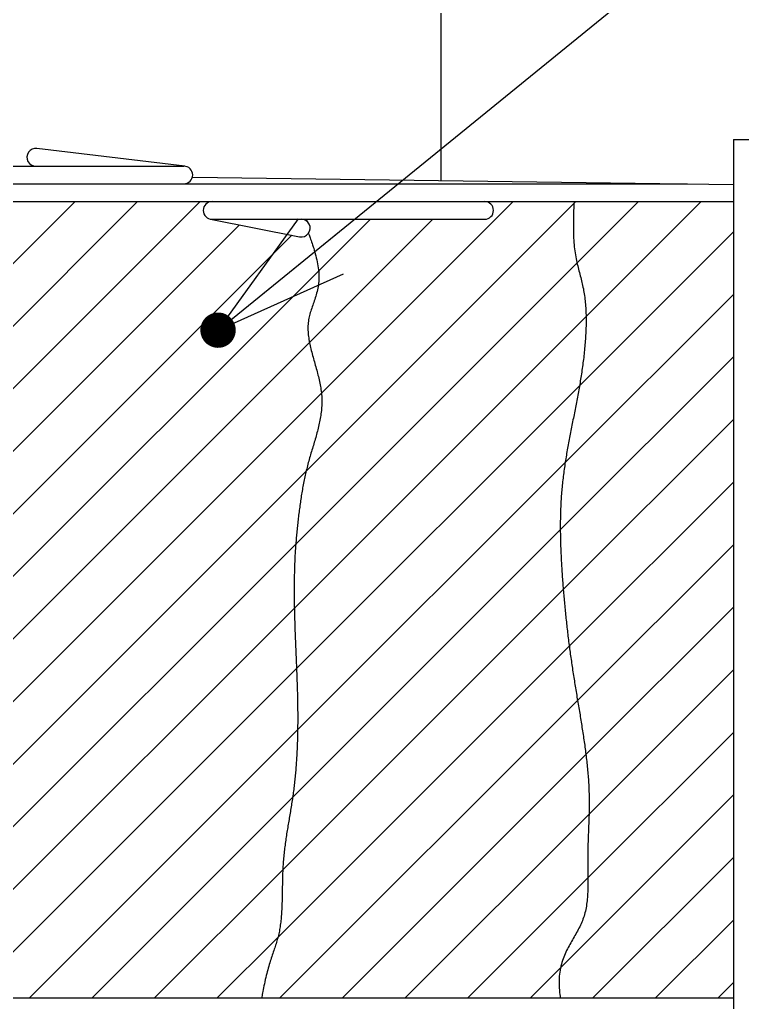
# Model space of a CAD drawing. Extents: x 443 to 1217, y -1921 to -677.
# Drawn here: x 713.66 to 724.53, y -1443.68 to -1428.88 of the extents above; entities that cross this region are included whole.
import ezdxf

# ---------------------------------------------------------------- set-up
doc = ezdxf.new("R2010")
doc.units = 0
doc.header["$MEASUREMENT"] = 0
doc.layers.get('0').update_dxf_attribs({"linetype": 'CONTINUOUS'})
for name, color, linetype in [('2', 2, 'CONTINUOUS'), ('3', 8, 'CONTINUOUS'), ('5', 7, 'CONTINUOUS')]:
    doc.layers.add(name, color=color, linetype=linetype)

msp = doc.modelspace()

# ---------------------------------------------------------------- linework, layer by layer
at = {"color": 7, "linetype": 'Continuous'}
msp.add_line((716.645, -1433.559), (738.946, -1415.392), dxfattribs=at)
at = {"color": 0}
for q in [(718.71, -1431.876), (717.856, -1431.882), (718.532, -1432.712)]:
    msp.add_line((716.645, -1433.559), q, dxfattribs=at)
at = {"color": 0, "const_width": 0.266}
msp.add_lwpolyline([(716.52, -1433.512, 1), (716.769, -1433.606, 1), (716.52, -1433.512)], format="xyb", dxfattribs=at)
at = {"layer": '2', "color": 8, "linetype": 'Continuous'}
for p, q in [((709.711, -1436.404), (714.493, -1431.623)), ((709.755, -1437.303), (715.434, -1431.623)), ((709.797, -1438.202), (716.376, -1431.623)), ((718.2, -1434.508), (721.086, -1431.623)), ((721.998, -1431.652), (722.028, -1431.623)), ((722.05, -1432.542), (722.969, -1431.623)), ((722.18, -1433.354), (723.911, -1431.623)), ((717.97, -1435.68), (721.998, -1431.652)), ((717.971, -1431.912), (717.994, -1431.889)), ((718.022, -1433.744), (719.877, -1431.889)), ((718.161, -1432.664), (718.936, -1431.889)), ((709.784, -1439.157), (716.967, -1431.974)), ((722.08, -1434.396), (724.397, -1432.078)), ((709.897, -1439.985), (717.753, -1432.13)), ((710.137, -1440.687), (718.161, -1432.664)), ((717.814, -1436.779), (722.05, -1432.542)), ((721.866, -1435.552), (724.397, -1433.02)), ((717.792, -1437.743), (722.18, -1433.354)), ((710.343, -1441.424), (718.022, -1433.744)), ((721.793, -1436.567), (724.397, -1433.962)), ((717.825, -1438.651), (722.08, -1434.396)), ((710.44, -1442.269), (718.2, -1434.508)), ((721.837, -1437.464), (724.397, -1434.904)), ((717.842, -1439.576), (721.866, -1435.552)), ((710.305, -1443.346), (717.97, -1435.68)), ((721.928, -1438.316), (724.397, -1435.846)), ((717.766, -1440.594), (721.793, -1436.567)), ((710.981, -1443.611), (717.814, -1436.779)), ((722.052, -1439.133), (724.397, -1436.788)), ((717.618, -1441.683), (721.837, -1437.464)), ((711.923, -1443.611), (717.792, -1437.743)), ((722.178, -1439.949), (724.397, -1437.73)), ((717.547, -1442.697), (721.928, -1438.316)), ((712.865, -1443.611), (717.825, -1438.651)), ((722.225, -1440.844), (724.397, -1438.672)), ((717.575, -1443.611), (722.052, -1439.133)), ((713.807, -1443.611), (717.842, -1439.576)), ((722.207, -1441.804), (724.397, -1439.613)), ((718.516, -1443.611), (722.178, -1439.949)), ((714.749, -1443.611), (717.766, -1440.594)), ((721.834, -1443.119), (724.397, -1440.555)), ((719.458, -1443.611), (722.225, -1440.844)), ((722.284, -1443.611), (724.397, -1441.497)), ((715.691, -1443.611), (717.618, -1441.683)), ((720.4, -1443.611), (722.207, -1441.804)), ((723.226, -1443.611), (724.397, -1442.439)), ((716.633, -1443.611), (717.547, -1442.697)), ((721.342, -1443.611), (721.834, -1443.119)), ((724.168, -1443.611), (724.397, -1443.381))]:
    msp.add_line(p, q, dxfattribs=at)
at = {"layer": '3', "color": 3, "linetype": 'Continuous'}
for p, q in [((724.397, -1430.69), (724.397, -1444.01)), ((724.397, -1430.69), (727.861, -1430.69)), ((716.146, -1431.091), (713.919, -1430.824)), ((704.142, -1431.09), (716.13, -1431.09)), ((716.263, -1431.255), (724.397, -1431.366)), ((703.618, -1431.356), (723.705, -1431.356)), ((703.618, -1431.623), (724.397, -1431.623)), ((716.529, -1431.887), (717.871, -1432.153)), ((716.555, -1431.889), (720.655, -1431.889)), ((703.618, -1443.611), (724.397, -1443.611))]:
    msp.add_line(p, q, dxfattribs=at)
at = {"layer": '3', "color": 3}
for p, q in [((721.999, -1431.64), (721.998, -1431.652)), ((722, -1431.622), (721.999, -1431.63)), ((721.999, -1431.63), (721.999, -1431.64)), ((721.992, -1431.778), (721.991, -1431.806)), ((721.993, -1431.752), (721.992, -1431.778)), ((721.994, -1431.728), (721.993, -1431.752)), ((721.995, -1431.706), (721.994, -1431.728)), ((721.996, -1431.686), (721.995, -1431.706)), ((721.997, -1431.668), (721.996, -1431.686)), ((721.998, -1431.652), (721.997, -1431.668)), ((721.99, -1431.866), (721.989, -1431.898)), ((721.989, -1431.898), (721.989, -1431.93)), ((721.989, -1431.93), (721.989, -1431.964)), ((721.991, -1431.836), (721.99, -1431.866)), ((721.991, -1431.806), (721.991, -1431.836)), ((721.989, -1431.964), (721.989, -1431.998)), ((721.989, -1431.998), (721.989, -1432.032)), ((721.989, -1432.032), (721.989, -1432.068)), ((721.989, -1432.068), (721.99, -1432.102)), ((718.004, -1432.102), (718.006, -1432.108)), ((718.006, -1432.108), (718.01, -1432.116)), ((718.01, -1432.116), (718.014, -1432.126)), ((718.014, -1432.126), (718.018, -1432.138)), ((718.018, -1432.138), (718.024, -1432.154)), ((718.024, -1432.154), (718.03, -1432.17)), ((718.03, -1432.17), (718.037, -1432.188)), ((718.037, -1432.188), (718.044, -1432.208)), ((718.044, -1432.208), (718.051, -1432.23)), ((718.051, -1432.23), (718.059, -1432.252)), ((721.99, -1432.102), (721.991, -1432.138)), ((721.991, -1432.138), (721.993, -1432.172)), ((721.993, -1432.172), (721.995, -1432.206)), ((721.995, -1432.206), (721.997, -1432.24)), ((718.059, -1432.252), (718.067, -1432.276)), ((718.067, -1432.276), (718.075, -1432.302)), ((718.075, -1432.302), (718.083, -1432.327)), ((718.083, -1432.327), (718.091, -1432.353)), ((718.091, -1432.353), (718.099, -1432.381)), ((718.099, -1432.381), (718.107, -1432.411)), ((721.997, -1432.24), (722, -1432.274)), ((722, -1432.274), (722.003, -1432.306)), ((722.003, -1432.306), (722.007, -1432.337)), ((722.007, -1432.337), (722.011, -1432.367)), ((722.011, -1432.367), (722.015, -1432.397)), ((718.107, -1432.411), (718.115, -1432.439)), ((718.115, -1432.439), (718.122, -1432.469)), ((718.122, -1432.469), (718.129, -1432.499)), ((718.129, -1432.499), (718.135, -1432.531)), ((722.015, -1432.397), (722.02, -1432.427)), ((722.02, -1432.427), (722.025, -1432.455)), ((722.025, -1432.455), (722.03, -1432.483)), ((722.03, -1432.483), (722.036, -1432.511)), ((722.036, -1432.511), (722.042, -1432.539)), ((718.135, -1432.531), (718.141, -1432.561)), ((718.141, -1432.561), (718.147, -1432.591)), ((718.147, -1432.591), (718.151, -1432.621)), ((718.151, -1432.621), (718.155, -1432.653)), ((718.155, -1432.653), (718.158, -1432.683)), ((722.042, -1432.539), (722.048, -1432.565)), ((722.048, -1432.565), (722.054, -1432.591)), ((722.054, -1432.591), (722.06, -1432.617)), ((722.06, -1432.617), (722.067, -1432.643)), ((722.067, -1432.643), (722.073, -1432.667)), ((722.073, -1432.667), (722.08, -1432.693)), ((718.159, -1432.825), (718.156, -1432.851)), ((718.158, -1432.683), (718.16, -1432.711)), ((718.161, -1432.797), (718.159, -1432.825)), ((718.16, -1432.711), (718.161, -1432.741)), ((718.161, -1432.741), (718.161, -1432.769)), ((718.161, -1432.769), (718.161, -1432.797)), ((722.08, -1432.693), (722.086, -1432.717)), ((722.086, -1432.717), (722.093, -1432.743)), ((722.093, -1432.743), (722.099, -1432.767)), ((722.099, -1432.767), (722.105, -1432.791)), ((722.105, -1432.791), (722.112, -1432.815)), ((722.112, -1432.815), (722.118, -1432.839)), ((718.139, -1432.953), (718.133, -1432.977)), ((718.144, -1432.929), (718.139, -1432.953)), ((718.149, -1432.903), (718.144, -1432.929)), ((718.153, -1432.877), (718.149, -1432.903)), ((718.156, -1432.851), (718.153, -1432.877)), ((722.118, -1432.839), (722.123, -1432.863)), ((722.123, -1432.863), (722.129, -1432.889)), ((722.129, -1432.889), (722.134, -1432.913)), ((722.134, -1432.913), (722.14, -1432.937)), ((722.14, -1432.937), (722.144, -1432.963)), ((722.144, -1432.963), (722.149, -1432.987)), ((718.091, -1433.119), (718.083, -1433.141)), ((718.099, -1433.095), (718.091, -1433.119)), ((718.106, -1433.073), (718.099, -1433.095)), ((718.113, -1433.049), (718.106, -1433.073)), ((718.12, -1433.025), (718.113, -1433.049)), ((718.127, -1433.003), (718.12, -1433.025)), ((718.133, -1432.977), (718.127, -1433.003)), ((722.149, -1432.987), (722.153, -1433.013)), ((722.153, -1433.013), (722.157, -1433.039)), ((722.157, -1433.039), (722.16, -1433.065)), ((722.16, -1433.065), (722.163, -1433.091)), ((722.163, -1433.091), (722.166, -1433.117)), ((722.166, -1433.117), (722.169, -1433.143)), ((718.046, -1433.251), (718.039, -1433.273)), ((718.053, -1433.229), (718.046, -1433.251)), ((718.06, -1433.207), (718.053, -1433.229)), ((718.068, -1433.185), (718.06, -1433.207)), ((718.075, -1433.163), (718.068, -1433.185)), ((718.083, -1433.141), (718.075, -1433.163)), ((722.169, -1433.143), (722.171, -1433.169)), ((722.171, -1433.169), (722.173, -1433.197)), ((722.173, -1433.197), (722.175, -1433.223)), ((722.175, -1433.223), (722.177, -1433.251)), ((722.177, -1433.251), (722.178, -1433.277)), ((718.006, -1433.402), (718.003, -1433.424)), ((718.01, -1433.38), (718.006, -1433.402)), ((718.015, -1433.358), (718.01, -1433.38)), ((718.02, -1433.338), (718.015, -1433.358)), ((718.026, -1433.317), (718.02, -1433.338)), ((718.032, -1433.295), (718.026, -1433.317)), ((718.039, -1433.273), (718.032, -1433.295)), ((722.178, -1433.277), (722.179, -1433.305)), ((722.179, -1433.305), (722.18, -1433.332)), ((722.18, -1433.332), (722.181, -1433.358)), ((722.181, -1433.358), (722.181, -1433.386)), ((722.181, -1433.386), (722.181, -1433.414)), ((722.181, -1433.414), (722.181, -1433.442)), ((717.997, -1433.492), (717.996, -1433.514)), ((717.996, -1433.514), (717.996, -1433.538)), ((717.996, -1433.538), (717.997, -1433.56)), ((717.998, -1433.47), (717.997, -1433.492)), ((717.997, -1433.56), (717.998, -1433.584)), ((718, -1433.448), (717.998, -1433.47)), ((718.003, -1433.424), (718, -1433.448)), ((722.178, -1433.554), (722.177, -1433.58)), ((722.179, -1433.526), (722.178, -1433.554)), ((722.18, -1433.498), (722.179, -1433.526)), ((722.181, -1433.47), (722.18, -1433.498)), ((722.181, -1433.442), (722.181, -1433.47)), ((717.998, -1433.584), (718, -1433.606)), ((718, -1433.606), (718.002, -1433.63)), ((718.002, -1433.63), (718.005, -1433.652)), ((718.005, -1433.652), (718.008, -1433.676)), ((718.008, -1433.676), (718.012, -1433.7)), ((718.012, -1433.7), (718.016, -1433.724)), ((722.171, -1433.692), (722.169, -1433.72)), ((722.173, -1433.664), (722.171, -1433.692)), ((722.174, -1433.636), (722.173, -1433.664)), ((722.176, -1433.608), (722.174, -1433.636)), ((722.177, -1433.58), (722.176, -1433.608)), ((718.016, -1433.724), (718.02, -1433.748)), ((718.02, -1433.748), (718.025, -1433.77)), ((718.025, -1433.77), (718.03, -1433.794)), ((718.03, -1433.794), (718.036, -1433.818)), ((718.036, -1433.818), (718.041, -1433.842)), ((718.041, -1433.842), (718.047, -1433.866)), ((722.157, -1433.86), (722.154, -1433.888)), ((722.159, -1433.832), (722.157, -1433.86)), ((722.162, -1433.804), (722.159, -1433.832)), ((722.164, -1433.776), (722.162, -1433.804)), ((722.167, -1433.748), (722.164, -1433.776)), ((722.169, -1433.72), (722.167, -1433.748)), ((718.047, -1433.866), (718.053, -1433.89)), ((718.053, -1433.89), (718.06, -1433.916)), ((718.06, -1433.916), (718.066, -1433.94)), ((718.066, -1433.94), (718.073, -1433.964)), ((718.073, -1433.964), (718.079, -1433.988)), ((718.079, -1433.988), (718.086, -1434.012)), ((722.141, -1433.998), (722.138, -1434.026)), ((722.145, -1433.97), (722.141, -1433.998)), ((722.148, -1433.944), (722.145, -1433.97)), ((722.151, -1433.916), (722.148, -1433.944)), ((722.154, -1433.888), (722.151, -1433.916)), ((718.086, -1434.012), (718.093, -1434.036)), ((718.093, -1434.036), (718.1, -1434.062)), ((718.1, -1434.062), (718.107, -1434.086)), ((718.107, -1434.086), (718.114, -1434.11)), ((718.114, -1434.11), (718.121, -1434.134)), ((718.121, -1434.134), (718.128, -1434.16)), ((722.123, -1434.134), (722.119, -1434.162)), ((722.127, -1434.108), (722.123, -1434.134)), ((722.131, -1434.08), (722.127, -1434.108)), ((722.134, -1434.052), (722.131, -1434.08)), ((722.138, -1434.026), (722.134, -1434.052)), ((718.128, -1434.16), (718.134, -1434.184)), ((718.134, -1434.184), (718.141, -1434.208)), ((718.141, -1434.208), (718.147, -1434.234)), ((718.147, -1434.234), (718.153, -1434.258)), ((718.153, -1434.258), (718.159, -1434.282)), ((718.159, -1434.282), (718.165, -1434.308)), ((722.098, -1434.298), (722.093, -1434.324)), ((722.102, -1434.27), (722.098, -1434.298)), ((722.107, -1434.244), (722.102, -1434.27)), ((722.111, -1434.216), (722.107, -1434.244)), ((722.115, -1434.19), (722.111, -1434.216)), ((722.119, -1434.162), (722.115, -1434.19)), ((718.165, -1434.308), (718.171, -1434.332)), ((718.171, -1434.332), (718.176, -1434.355)), ((718.176, -1434.355), (718.181, -1434.381)), ((718.181, -1434.381), (718.185, -1434.405)), ((718.185, -1434.405), (718.19, -1434.429)), ((718.19, -1434.429), (718.193, -1434.453)), ((718.193, -1434.453), (718.197, -1434.479)), ((722.075, -1434.431), (722.07, -1434.459)), ((722.08, -1434.405), (722.075, -1434.431)), ((722.084, -1434.377), (722.08, -1434.405)), ((722.089, -1434.351), (722.084, -1434.377)), ((722.093, -1434.324), (722.089, -1434.351)), ((718.197, -1434.479), (718.2, -1434.503)), ((718.2, -1434.503), (718.202, -1434.527)), ((718.202, -1434.527), (718.204, -1434.551)), ((718.204, -1434.551), (718.205, -1434.575)), ((718.205, -1434.575), (718.206, -1434.601)), ((718.206, -1434.601), (718.206, -1434.625)), ((722.046, -1434.593), (722.04, -1434.619)), ((722.051, -1434.565), (722.046, -1434.593)), ((722.056, -1434.539), (722.051, -1434.565)), ((722.06, -1434.513), (722.056, -1434.539)), ((722.065, -1434.485), (722.06, -1434.513)), ((722.07, -1434.459), (722.065, -1434.485)), ((718.201, -1434.745), (718.199, -1434.769)), ((718.203, -1434.721), (718.201, -1434.745)), ((718.205, -1434.697), (718.203, -1434.721)), ((718.206, -1434.673), (718.205, -1434.697)), ((718.206, -1434.625), (718.206, -1434.649)), ((718.206, -1434.649), (718.206, -1434.673)), ((722.02, -1434.725), (722.015, -1434.753)), ((722.025, -1434.699), (722.02, -1434.725)), ((722.03, -1434.673), (722.025, -1434.699)), ((722.035, -1434.647), (722.03, -1434.673)), ((722.04, -1434.619), (722.035, -1434.647)), ((718.181, -1434.889), (718.177, -1434.913)), ((718.186, -1434.865), (718.181, -1434.889)), ((718.189, -1434.841), (718.186, -1434.865)), ((718.193, -1434.817), (718.189, -1434.841)), ((718.196, -1434.793), (718.193, -1434.817)), ((718.199, -1434.769), (718.196, -1434.793)), ((721.989, -1434.885), (721.983, -1434.911)), ((721.994, -1434.859), (721.989, -1434.885)), ((721.999, -1434.833), (721.994, -1434.859)), ((722.004, -1434.805), (721.999, -1434.833)), ((722.009, -1434.779), (722.004, -1434.805)), ((722.015, -1434.753), (722.009, -1434.779)), ((718.151, -1435.033), (718.145, -1435.057)), ((718.156, -1435.009), (718.151, -1435.033)), ((718.162, -1434.985), (718.156, -1435.009)), ((718.167, -1434.961), (718.162, -1434.985)), ((718.172, -1434.937), (718.167, -1434.961)), ((718.177, -1434.913), (718.172, -1434.937)), ((721.957, -1435.045), (721.952, -1435.071)), ((721.962, -1435.017), (721.957, -1435.045)), ((721.968, -1434.991), (721.962, -1435.017)), ((721.973, -1434.965), (721.968, -1434.991)), ((721.978, -1434.939), (721.973, -1434.965)), ((721.983, -1434.911), (721.978, -1434.939)), ((718.113, -1435.175), (718.106, -1435.199)), ((718.119, -1435.151), (718.113, -1435.175)), ((718.126, -1435.127), (718.119, -1435.151)), ((718.132, -1435.103), (718.126, -1435.127)), ((718.139, -1435.079), (718.132, -1435.103)), ((718.145, -1435.057), (718.139, -1435.079)), ((721.932, -1435.177), (721.927, -1435.203)), ((721.937, -1435.151), (721.932, -1435.177)), ((721.942, -1435.123), (721.937, -1435.151)), ((721.947, -1435.097), (721.942, -1435.123)), ((721.952, -1435.071), (721.947, -1435.097)), ((718.064, -1435.34), (718.056, -1435.364)), ((718.071, -1435.317), (718.064, -1435.34)), ((718.078, -1435.293), (718.071, -1435.317)), ((718.085, -1435.269), (718.078, -1435.293)), ((718.092, -1435.245), (718.085, -1435.269)), ((718.099, -1435.223), (718.092, -1435.245)), ((718.106, -1435.199), (718.099, -1435.223)), ((721.902, -1435.335), (721.898, -1435.36)), ((721.907, -1435.309), (721.902, -1435.335)), ((721.912, -1435.283), (721.907, -1435.309)), ((721.917, -1435.257), (721.912, -1435.283)), ((721.922, -1435.229), (721.917, -1435.257)), ((721.927, -1435.203), (721.922, -1435.229)), ((718.022, -1435.482), (718.015, -1435.506)), ((718.028, -1435.458), (718.022, -1435.482)), ((718.035, -1435.434), (718.028, -1435.458)), ((718.042, -1435.41), (718.035, -1435.434)), ((718.049, -1435.386), (718.042, -1435.41)), ((718.056, -1435.364), (718.049, -1435.386)), ((721.88, -1435.466), (721.875, -1435.494)), ((721.884, -1435.44), (721.88, -1435.466)), ((721.888, -1435.414), (721.884, -1435.44)), ((721.893, -1435.388), (721.888, -1435.414)), ((721.898, -1435.36), (721.893, -1435.388)), ((717.983, -1435.624), (717.978, -1435.648)), ((717.989, -1435.6), (717.983, -1435.624)), ((717.996, -1435.576), (717.989, -1435.6)), ((718.002, -1435.552), (717.996, -1435.576)), ((718.008, -1435.53), (718.002, -1435.552)), ((718.015, -1435.506), (718.008, -1435.53)), ((721.855, -1435.626), (721.851, -1435.652)), ((721.859, -1435.6), (721.855, -1435.626)), ((721.863, -1435.574), (721.859, -1435.6)), ((721.867, -1435.546), (721.863, -1435.574)), ((721.871, -1435.52), (721.867, -1435.546)), ((721.875, -1435.494), (721.871, -1435.52)), ((717.95, -1435.766), (717.945, -1435.79)), ((717.956, -1435.744), (717.95, -1435.766)), ((717.961, -1435.72), (717.956, -1435.744)), ((717.966, -1435.696), (717.961, -1435.72)), ((717.972, -1435.672), (717.966, -1435.696)), ((717.978, -1435.648), (717.972, -1435.672)), ((721.837, -1435.76), (721.834, -1435.786)), ((721.84, -1435.732), (721.837, -1435.76)), ((721.844, -1435.706), (721.84, -1435.732)), ((721.847, -1435.68), (721.844, -1435.706)), ((721.851, -1435.652), (721.847, -1435.68)), ((717.922, -1435.91), (717.917, -1435.934)), ((717.926, -1435.886), (717.922, -1435.91)), ((717.931, -1435.862), (717.926, -1435.886)), ((717.936, -1435.838), (717.931, -1435.862)), ((717.94, -1435.814), (717.936, -1435.838)), ((717.945, -1435.79), (717.94, -1435.814)), ((721.819, -1435.92), (721.817, -1435.946)), ((721.822, -1435.892), (721.819, -1435.92)), ((721.825, -1435.866), (721.822, -1435.892)), ((721.828, -1435.84), (721.825, -1435.866)), ((721.831, -1435.812), (721.828, -1435.84)), ((721.834, -1435.786), (721.831, -1435.812)), ((717.893, -1436.078), (717.89, -1436.102)), ((717.897, -1436.054), (717.893, -1436.078)), ((717.901, -1436.03), (717.897, -1436.054)), ((717.905, -1436.006), (717.901, -1436.03)), ((717.909, -1435.982), (717.905, -1436.006)), ((717.913, -1435.958), (717.909, -1435.982)), ((717.917, -1435.934), (717.913, -1435.958)), ((721.806, -1436.08), (721.805, -1436.108)), ((721.808, -1436.054), (721.806, -1436.08)), ((721.81, -1436.028), (721.808, -1436.054)), ((721.812, -1436), (721.81, -1436.028)), ((721.814, -1435.974), (721.812, -1436)), ((721.817, -1435.946), (721.814, -1435.974)), ((717.873, -1436.222), (717.869, -1436.246)), ((717.876, -1436.198), (717.873, -1436.222)), ((717.879, -1436.174), (717.876, -1436.198)), ((717.883, -1436.15), (717.879, -1436.174)), ((717.886, -1436.126), (717.883, -1436.15)), ((717.89, -1436.102), (717.886, -1436.126)), ((721.799, -1436.216), (721.798, -1436.244)), ((721.8, -1436.188), (721.799, -1436.216)), ((721.802, -1436.162), (721.8, -1436.188)), ((721.803, -1436.134), (721.802, -1436.162)), ((721.805, -1436.108), (721.803, -1436.134)), ((717.854, -1436.367), (717.851, -1436.391)), ((717.857, -1436.342), (717.854, -1436.367)), ((717.86, -1436.318), (717.857, -1436.342)), ((717.863, -1436.294), (717.86, -1436.318)), ((717.866, -1436.27), (717.863, -1436.294)), ((717.869, -1436.246), (717.866, -1436.27)), ((721.795, -1436.351), (721.794, -1436.377)), ((721.796, -1436.298), (721.795, -1436.324)), ((721.795, -1436.324), (721.795, -1436.351)), ((721.797, -1436.27), (721.796, -1436.298)), ((721.798, -1436.244), (721.797, -1436.27)), ((717.838, -1436.511), (717.835, -1436.535)), ((717.841, -1436.487), (717.838, -1436.511)), ((717.843, -1436.463), (717.841, -1436.487)), ((717.846, -1436.439), (717.843, -1436.463)), ((717.849, -1436.415), (717.846, -1436.439)), ((717.851, -1436.391), (717.849, -1436.415)), ((721.794, -1436.405), (721.793, -1436.431)), ((721.793, -1436.431), (721.793, -1436.459)), ((721.793, -1436.459), (721.793, -1436.487)), ((721.793, -1436.487), (721.793, -1436.513)), ((721.793, -1436.513), (721.793, -1436.541)), ((721.794, -1436.377), (721.794, -1436.405)), ((717.824, -1436.657), (717.822, -1436.681)), ((717.826, -1436.633), (717.824, -1436.657)), ((717.828, -1436.609), (717.826, -1436.633)), ((717.831, -1436.583), (717.828, -1436.609)), ((717.833, -1436.559), (717.831, -1436.583)), ((717.835, -1436.535), (717.833, -1436.559)), ((721.793, -1436.541), (721.793, -1436.567)), ((721.793, -1436.567), (721.793, -1436.595)), ((721.793, -1436.595), (721.794, -1436.623)), ((721.794, -1436.623), (721.794, -1436.649)), ((721.794, -1436.649), (721.795, -1436.677)), ((717.812, -1436.803), (717.81, -1436.827)), ((717.814, -1436.779), (717.812, -1436.803)), ((717.816, -1436.753), (717.814, -1436.779)), ((717.818, -1436.729), (717.816, -1436.753)), ((717.82, -1436.705), (717.818, -1436.729)), ((717.822, -1436.681), (717.82, -1436.705)), ((721.795, -1436.677), (721.795, -1436.705)), ((721.795, -1436.705), (721.796, -1436.731)), ((721.796, -1436.731), (721.797, -1436.759)), ((721.797, -1436.759), (721.797, -1436.785)), ((721.797, -1436.785), (721.798, -1436.813)), ((721.798, -1436.813), (721.799, -1436.841)), ((717.802, -1436.949), (717.801, -1436.973)), ((717.804, -1436.923), (717.802, -1436.949)), ((717.805, -1436.899), (717.804, -1436.923)), ((717.807, -1436.875), (717.805, -1436.899)), ((717.808, -1436.851), (717.807, -1436.875)), ((717.81, -1436.827), (717.808, -1436.851)), ((721.799, -1436.841), (721.8, -1436.867)), ((721.8, -1436.867), (721.801, -1436.895)), ((721.801, -1436.895), (721.803, -1436.923)), ((721.803, -1436.923), (721.804, -1436.949)), ((721.804, -1436.949), (721.805, -1436.977)), ((717.795, -1437.095), (717.794, -1437.119)), ((717.796, -1437.069), (717.795, -1437.095)), ((717.797, -1437.045), (717.796, -1437.069)), ((717.799, -1437.021), (717.797, -1437.045)), ((717.8, -1436.997), (717.799, -1437.021)), ((717.801, -1436.973), (717.8, -1436.997)), ((721.805, -1436.977), (721.806, -1437.003)), ((721.806, -1437.003), (721.808, -1437.031)), ((721.808, -1437.031), (721.809, -1437.059)), ((721.809, -1437.059), (721.811, -1437.085)), ((721.811, -1437.085), (721.812, -1437.113)), ((721.812, -1437.113), (721.814, -1437.141)), ((717.791, -1437.239), (717.79, -1437.265)), ((717.79, -1437.265), (717.79, -1437.289)), ((717.792, -1437.215), (717.791, -1437.239)), ((717.793, -1437.167), (717.792, -1437.191)), ((717.792, -1437.191), (717.792, -1437.215)), ((717.794, -1437.143), (717.793, -1437.167)), ((717.794, -1437.119), (717.794, -1437.143)), ((721.814, -1437.141), (721.816, -1437.167)), ((721.816, -1437.167), (721.817, -1437.195)), ((721.817, -1437.195), (721.819, -1437.221)), ((721.819, -1437.221), (721.821, -1437.249)), ((721.821, -1437.249), (721.823, -1437.275)), ((717.79, -1437.313), (717.789, -1437.337)), ((717.789, -1437.337), (717.789, -1437.36)), ((717.789, -1437.36), (717.789, -1437.384)), ((717.789, -1437.384), (717.789, -1437.41)), ((717.789, -1437.41), (717.789, -1437.434)), ((717.79, -1437.289), (717.79, -1437.313)), ((721.823, -1437.275), (721.825, -1437.303)), ((721.825, -1437.303), (721.827, -1437.331)), ((721.827, -1437.331), (721.829, -1437.356)), ((721.829, -1437.356), (721.831, -1437.384)), ((721.831, -1437.384), (721.833, -1437.41)), ((721.833, -1437.41), (721.835, -1437.438)), ((717.789, -1437.434), (717.789, -1437.458)), ((717.789, -1437.458), (717.789, -1437.482)), ((717.789, -1437.482), (717.789, -1437.506)), ((717.789, -1437.506), (717.789, -1437.53)), ((717.789, -1437.53), (717.789, -1437.554)), ((717.789, -1437.554), (717.789, -1437.58)), ((721.835, -1437.438), (721.837, -1437.464)), ((721.837, -1437.464), (721.839, -1437.492)), ((721.839, -1437.492), (721.842, -1437.518)), ((721.842, -1437.518), (721.844, -1437.546)), ((721.844, -1437.546), (721.846, -1437.572)), ((717.789, -1437.58), (717.789, -1437.604)), ((717.789, -1437.604), (717.79, -1437.628)), ((717.79, -1437.628), (717.79, -1437.652)), ((717.79, -1437.652), (717.79, -1437.676)), ((717.79, -1437.676), (717.791, -1437.7)), ((717.791, -1437.7), (717.791, -1437.724)), ((721.846, -1437.572), (721.849, -1437.6)), ((721.849, -1437.6), (721.851, -1437.626)), ((721.851, -1437.626), (721.854, -1437.654)), ((721.854, -1437.654), (721.856, -1437.68)), ((721.856, -1437.68), (721.859, -1437.708)), ((721.859, -1437.708), (721.861, -1437.734)), ((717.791, -1437.724), (717.792, -1437.75)), ((717.792, -1437.75), (717.792, -1437.774)), ((717.792, -1437.774), (717.793, -1437.798)), ((717.793, -1437.798), (717.794, -1437.822)), ((717.794, -1437.822), (717.794, -1437.846)), ((717.794, -1437.846), (717.795, -1437.87)), ((721.861, -1437.734), (721.864, -1437.762)), ((721.864, -1437.762), (721.867, -1437.788)), ((721.867, -1437.788), (721.869, -1437.816)), ((721.869, -1437.816), (721.872, -1437.842)), ((721.872, -1437.842), (721.875, -1437.87)), ((717.795, -1437.87), (717.796, -1437.896)), ((717.796, -1437.896), (717.796, -1437.92)), ((717.796, -1437.92), (717.797, -1437.944)), ((717.797, -1437.944), (717.798, -1437.968)), ((717.798, -1437.968), (717.799, -1437.992)), ((717.799, -1437.992), (717.799, -1438.016)), ((721.875, -1437.87), (721.878, -1437.896)), ((721.878, -1437.896), (721.881, -1437.924)), ((721.881, -1437.924), (721.884, -1437.95)), ((721.884, -1437.95), (721.887, -1437.978)), ((721.887, -1437.978), (721.889, -1438.004)), ((721.889, -1438.004), (721.892, -1438.032)), ((717.799, -1438.016), (717.8, -1438.04)), ((717.8, -1438.04), (717.801, -1438.066)), ((717.801, -1438.066), (717.802, -1438.09)), ((717.802, -1438.09), (717.803, -1438.114)), ((717.803, -1438.114), (717.804, -1438.138)), ((717.804, -1438.138), (717.805, -1438.162)), ((721.892, -1438.032), (721.896, -1438.058)), ((721.896, -1438.058), (721.899, -1438.086)), ((721.899, -1438.086), (721.902, -1438.112)), ((721.902, -1438.112), (721.905, -1438.14)), ((721.905, -1438.14), (721.908, -1438.166)), ((717.805, -1438.162), (717.806, -1438.186)), ((717.806, -1438.186), (717.807, -1438.212)), ((717.807, -1438.212), (717.808, -1438.236)), ((717.808, -1438.236), (717.809, -1438.26)), ((717.809, -1438.26), (717.81, -1438.284)), ((717.81, -1438.284), (717.811, -1438.308)), ((721.908, -1438.166), (721.912, -1438.192)), ((721.912, -1438.192), (721.915, -1438.22)), ((721.915, -1438.22), (721.918, -1438.246)), ((721.918, -1438.246), (721.922, -1438.274)), ((721.922, -1438.274), (721.925, -1438.3)), ((721.925, -1438.3), (721.929, -1438.328)), ((717.811, -1438.308), (717.812, -1438.332)), ((717.812, -1438.332), (717.813, -1438.357)), ((717.813, -1438.357), (717.814, -1438.381)), ((717.814, -1438.381), (717.815, -1438.405)), ((717.815, -1438.405), (717.816, -1438.429)), ((717.816, -1438.429), (717.817, -1438.453)), ((721.929, -1438.328), (721.932, -1438.354)), ((721.932, -1438.354), (721.936, -1438.381)), ((721.936, -1438.381), (721.94, -1438.407)), ((721.94, -1438.407), (721.943, -1438.435)), ((721.943, -1438.435), (721.947, -1438.461)), ((717.817, -1438.453), (717.818, -1438.477)), ((717.818, -1438.477), (717.819, -1438.503)), ((717.819, -1438.503), (717.82, -1438.527)), ((717.82, -1438.527), (717.821, -1438.551)), ((717.821, -1438.551), (717.822, -1438.575)), ((717.822, -1438.575), (717.823, -1438.599)), ((721.947, -1438.461), (721.951, -1438.487)), ((721.951, -1438.487), (721.955, -1438.515)), ((721.955, -1438.515), (721.959, -1438.541)), ((721.959, -1438.541), (721.962, -1438.569)), ((721.962, -1438.569), (721.966, -1438.595)), ((721.966, -1438.595), (721.97, -1438.623)), ((717.823, -1438.599), (717.824, -1438.625)), ((717.824, -1438.625), (717.825, -1438.649)), ((717.825, -1438.649), (717.826, -1438.673)), ((717.826, -1438.673), (717.827, -1438.697)), ((717.827, -1438.697), (717.828, -1438.721)), ((717.828, -1438.721), (717.829, -1438.747)), ((721.97, -1438.623), (721.974, -1438.649)), ((721.974, -1438.649), (721.978, -1438.677)), ((721.978, -1438.677), (721.982, -1438.703)), ((721.982, -1438.703), (721.987, -1438.731)), ((721.987, -1438.731), (721.991, -1438.757)), ((717.829, -1438.747), (717.83, -1438.771)), ((717.83, -1438.771), (717.831, -1438.795)), ((717.831, -1438.795), (717.831, -1438.819)), ((717.831, -1438.819), (717.832, -1438.843)), ((717.832, -1438.843), (717.833, -1438.869)), ((717.833, -1438.869), (717.834, -1438.893)), ((721.991, -1438.757), (721.995, -1438.785)), ((721.995, -1438.785), (721.999, -1438.811)), ((721.999, -1438.811), (722.004, -1438.837)), ((722.004, -1438.837), (722.008, -1438.865)), ((722.008, -1438.865), (722.012, -1438.891)), ((722.012, -1438.891), (722.017, -1438.919)), ((717.834, -1438.893), (717.835, -1438.917)), ((717.835, -1438.917), (717.835, -1438.941)), ((717.835, -1438.941), (717.836, -1438.965)), ((717.836, -1438.965), (717.837, -1438.991)), ((717.837, -1438.991), (717.838, -1439.015)), ((717.838, -1439.015), (717.838, -1439.039)), ((717.838, -1439.039), (717.839, -1439.063)), ((722.017, -1438.919), (722.021, -1438.945)), ((722.021, -1438.945), (722.025, -1438.973)), ((722.025, -1438.973), (722.03, -1438.999)), ((722.03, -1438.999), (722.034, -1439.027)), ((722.034, -1439.027), (722.039, -1439.053)), ((717.839, -1439.063), (717.839, -1439.089)), ((717.839, -1439.089), (717.84, -1439.113)), ((717.84, -1439.113), (717.84, -1439.137)), ((717.84, -1439.137), (717.841, -1439.161)), ((717.841, -1439.161), (717.841, -1439.185)), ((717.841, -1439.185), (717.841, -1439.211)), ((722.039, -1439.053), (722.043, -1439.081)), ((722.043, -1439.081), (722.048, -1439.107)), ((722.048, -1439.107), (722.053, -1439.135)), ((722.053, -1439.135), (722.057, -1439.161)), ((722.057, -1439.161), (722.062, -1439.189)), ((717.841, -1439.211), (717.842, -1439.235)), ((717.842, -1439.235), (717.842, -1439.259)), ((717.842, -1439.259), (717.842, -1439.283)), ((717.842, -1439.283), (717.843, -1439.309)), ((717.843, -1439.309), (717.843, -1439.333)), ((717.843, -1439.333), (717.843, -1439.357)), ((722.062, -1439.189), (722.066, -1439.215)), ((722.066, -1439.215), (722.071, -1439.243)), ((722.071, -1439.243), (722.075, -1439.269)), ((722.075, -1439.269), (722.08, -1439.297)), ((722.08, -1439.297), (722.084, -1439.323)), ((722.084, -1439.323), (722.089, -1439.351)), ((717.843, -1439.478), (717.842, -1439.504)), ((717.843, -1439.357), (717.843, -1439.38)), ((717.843, -1439.38), (717.843, -1439.406)), ((717.843, -1439.406), (717.843, -1439.43)), ((717.843, -1439.43), (717.843, -1439.454)), ((717.843, -1439.454), (717.843, -1439.478)), ((722.089, -1439.351), (722.093, -1439.376)), ((722.093, -1439.376), (722.097, -1439.404)), ((722.097, -1439.404), (722.102, -1439.43)), ((722.102, -1439.43), (722.106, -1439.458)), ((722.106, -1439.458), (722.111, -1439.484)), ((717.841, -1439.626), (717.84, -1439.65)), ((717.842, -1439.576), (717.841, -1439.6)), ((717.841, -1439.6), (717.841, -1439.626)), ((717.842, -1439.504), (717.842, -1439.528)), ((717.842, -1439.528), (717.842, -1439.552)), ((717.842, -1439.552), (717.842, -1439.576)), ((722.111, -1439.484), (722.115, -1439.512)), ((722.115, -1439.512), (722.119, -1439.538)), ((722.119, -1439.538), (722.124, -1439.566)), ((722.124, -1439.566), (722.128, -1439.592)), ((722.128, -1439.592), (722.132, -1439.62)), ((722.132, -1439.62), (722.136, -1439.646)), ((717.837, -1439.772), (717.836, -1439.796)), ((717.838, -1439.748), (717.837, -1439.772)), ((717.839, -1439.698), (717.838, -1439.724)), ((717.838, -1439.724), (717.838, -1439.748)), ((717.84, -1439.674), (717.839, -1439.698)), ((717.84, -1439.65), (717.84, -1439.674)), ((722.136, -1439.646), (722.14, -1439.674)), ((722.14, -1439.674), (722.144, -1439.7)), ((722.144, -1439.7), (722.148, -1439.728)), ((722.148, -1439.728), (722.152, -1439.754)), ((722.152, -1439.754), (722.156, -1439.782)), ((717.831, -1439.918), (717.829, -1439.942)), ((717.832, -1439.894), (717.831, -1439.918)), ((717.833, -1439.87), (717.832, -1439.894)), ((717.834, -1439.846), (717.833, -1439.87)), ((717.835, -1439.82), (717.834, -1439.846)), ((717.836, -1439.796), (717.835, -1439.82)), ((722.156, -1439.782), (722.16, -1439.808)), ((722.16, -1439.808), (722.163, -1439.836)), ((722.163, -1439.836), (722.167, -1439.862)), ((722.167, -1439.862), (722.17, -1439.888)), ((722.17, -1439.888), (722.174, -1439.916)), ((722.174, -1439.916), (722.177, -1439.942)), ((717.822, -1440.064), (717.82, -1440.088)), ((717.824, -1440.04), (717.822, -1440.064)), ((717.825, -1440.016), (717.824, -1440.04)), ((717.827, -1439.992), (717.825, -1440.016)), ((717.828, -1439.966), (717.827, -1439.992)), ((717.829, -1439.942), (717.828, -1439.966)), ((722.177, -1439.942), (722.181, -1439.97)), ((722.181, -1439.97), (722.184, -1439.996)), ((722.184, -1439.996), (722.187, -1440.024)), ((722.187, -1440.024), (722.19, -1440.05)), ((722.19, -1440.05), (722.193, -1440.078)), ((717.811, -1440.21), (717.808, -1440.234)), ((717.813, -1440.186), (717.811, -1440.21)), ((717.815, -1440.16), (717.813, -1440.186)), ((717.817, -1440.136), (717.815, -1440.16)), ((717.818, -1440.112), (717.817, -1440.136)), ((717.82, -1440.088), (717.818, -1440.112)), ((722.193, -1440.078), (722.196, -1440.104)), ((722.196, -1440.104), (722.198, -1440.132)), ((722.198, -1440.132), (722.201, -1440.158)), ((722.201, -1440.158), (722.204, -1440.186)), ((722.204, -1440.186), (722.206, -1440.212)), ((722.206, -1440.212), (722.208, -1440.238)), ((717.796, -1440.354), (717.794, -1440.377)), ((717.799, -1440.33), (717.796, -1440.354)), ((717.801, -1440.306), (717.799, -1440.33)), ((717.804, -1440.282), (717.801, -1440.306)), ((717.806, -1440.258), (717.804, -1440.282)), ((717.808, -1440.234), (717.806, -1440.258)), ((722.208, -1440.238), (722.211, -1440.266)), ((722.211, -1440.266), (722.213, -1440.292)), ((722.213, -1440.292), (722.215, -1440.32)), ((722.215, -1440.32), (722.216, -1440.346)), ((722.216, -1440.346), (722.218, -1440.373)), ((717.779, -1440.497), (717.776, -1440.521)), ((717.782, -1440.473), (717.779, -1440.497)), ((717.785, -1440.449), (717.782, -1440.473)), ((717.788, -1440.425), (717.785, -1440.449)), ((717.791, -1440.401), (717.788, -1440.425)), ((717.794, -1440.377), (717.791, -1440.401)), ((722.218, -1440.373), (722.22, -1440.399)), ((722.22, -1440.399), (722.221, -1440.425)), ((722.221, -1440.425), (722.222, -1440.453)), ((722.222, -1440.453), (722.223, -1440.479)), ((722.223, -1440.479), (722.224, -1440.507)), ((722.224, -1440.507), (722.225, -1440.533)), ((717.755, -1440.665), (717.751, -1440.689)), ((717.759, -1440.641), (717.755, -1440.665)), ((717.762, -1440.617), (717.759, -1440.641)), ((717.766, -1440.593), (717.762, -1440.617)), ((717.769, -1440.569), (717.766, -1440.593)), ((717.773, -1440.545), (717.769, -1440.569)), ((717.776, -1440.521), (717.773, -1440.545)), ((722.225, -1440.533), (722.226, -1440.559)), ((722.226, -1440.559), (722.227, -1440.587)), ((722.227, -1440.587), (722.227, -1440.613)), ((722.227, -1440.613), (722.227, -1440.641)), ((722.227, -1440.641), (722.227, -1440.667)), ((717.732, -1440.807), (717.728, -1440.831)), ((717.736, -1440.783), (717.732, -1440.807)), ((717.74, -1440.759), (717.736, -1440.783)), ((717.743, -1440.735), (717.74, -1440.759)), ((717.747, -1440.711), (717.743, -1440.735)), ((717.751, -1440.689), (717.747, -1440.711)), ((722.226, -1440.801), (722.225, -1440.827)), ((722.227, -1440.747), (722.226, -1440.773)), ((722.226, -1440.773), (722.226, -1440.801)), ((722.227, -1440.667), (722.227, -1440.693)), ((722.227, -1440.693), (722.227, -1440.721)), ((722.227, -1440.721), (722.227, -1440.747)), ((717.708, -1440.949), (717.704, -1440.973)), ((717.712, -1440.927), (717.708, -1440.949)), ((717.716, -1440.903), (717.712, -1440.927)), ((717.72, -1440.879), (717.716, -1440.903)), ((717.724, -1440.855), (717.72, -1440.879)), ((717.728, -1440.831), (717.724, -1440.855)), ((722.221, -1440.961), (722.22, -1440.989)), ((722.222, -1440.935), (722.221, -1440.961)), ((722.223, -1440.907), (722.222, -1440.935)), ((722.224, -1440.881), (722.223, -1440.907)), ((722.225, -1440.855), (722.224, -1440.881)), ((722.225, -1440.827), (722.225, -1440.855)), ((717.684, -1441.093), (717.68, -1441.117)), ((717.688, -1441.069), (717.684, -1441.093)), ((717.692, -1441.045), (717.688, -1441.069)), ((717.696, -1441.021), (717.692, -1441.045)), ((717.7, -1440.997), (717.696, -1441.021)), ((717.704, -1440.973), (717.7, -1440.997)), ((722.216, -1441.097), (722.215, -1441.123)), ((722.217, -1441.069), (722.216, -1441.097)), ((722.218, -1441.043), (722.217, -1441.069)), ((722.219, -1441.015), (722.218, -1441.043)), ((722.22, -1440.989), (722.219, -1441.015)), ((717.662, -1441.237), (717.658, -1441.261)), ((717.665, -1441.213), (717.662, -1441.237)), ((717.669, -1441.189), (717.665, -1441.213)), ((717.672, -1441.165), (717.669, -1441.189)), ((717.676, -1441.141), (717.672, -1441.165)), ((717.68, -1441.117), (717.676, -1441.141)), ((722.21, -1441.259), (722.209, -1441.287)), ((722.211, -1441.233), (722.21, -1441.259)), ((722.212, -1441.205), (722.211, -1441.233)), ((722.213, -1441.177), (722.212, -1441.205)), ((722.214, -1441.151), (722.213, -1441.177)), ((722.215, -1441.123), (722.214, -1441.151)), ((717.64, -1441.406), (717.637, -1441.432)), ((717.643, -1441.382), (717.64, -1441.406)), ((717.646, -1441.359), (717.643, -1441.382)), ((717.649, -1441.335), (717.646, -1441.359)), ((717.652, -1441.311), (717.649, -1441.335)), ((717.655, -1441.287), (717.652, -1441.311)), ((717.658, -1441.261), (717.655, -1441.287)), ((722.207, -1441.369), (722.206, -1441.396)), ((722.206, -1441.396), (722.206, -1441.424)), ((722.208, -1441.341), (722.207, -1441.369)), ((722.209, -1441.287), (722.208, -1441.315)), ((722.208, -1441.315), (722.208, -1441.341)), ((717.628, -1441.53), (717.626, -1441.556)), ((717.63, -1441.506), (717.628, -1441.53)), ((717.632, -1441.48), (717.63, -1441.506)), ((717.635, -1441.456), (717.632, -1441.48)), ((717.637, -1441.432), (717.635, -1441.456)), ((722.206, -1441.452), (722.205, -1441.48)), ((722.205, -1441.48), (722.205, -1441.508)), ((722.205, -1441.508), (722.205, -1441.536)), ((722.205, -1441.536), (722.205, -1441.564)), ((722.206, -1441.424), (722.206, -1441.452)), ((717.618, -1441.68), (717.617, -1441.706)), ((717.619, -1441.656), (717.618, -1441.68)), ((717.621, -1441.63), (717.619, -1441.656)), ((717.622, -1441.604), (717.621, -1441.63)), ((717.624, -1441.58), (717.622, -1441.604)), ((717.626, -1441.556), (717.624, -1441.58)), ((722.205, -1441.564), (722.206, -1441.592)), ((722.206, -1441.592), (722.206, -1441.62)), ((722.206, -1441.62), (722.206, -1441.648)), ((722.206, -1441.648), (722.207, -1441.676)), ((722.207, -1441.676), (722.207, -1441.706)), ((717.614, -1441.806), (717.613, -1441.832)), ((717.613, -1441.832), (717.613, -1441.858)), ((717.615, -1441.782), (717.614, -1441.806)), ((717.616, -1441.73), (717.615, -1441.756)), ((717.615, -1441.756), (717.615, -1441.782)), ((717.617, -1441.706), (717.616, -1441.73)), ((722.207, -1441.706), (722.207, -1441.734)), ((722.207, -1441.734), (722.208, -1441.762)), ((722.208, -1441.762), (722.208, -1441.79)), ((722.208, -1441.79), (722.208, -1441.818)), ((722.208, -1441.818), (722.208, -1441.846)), ((722.208, -1441.846), (722.208, -1441.874)), ((717.611, -1441.958), (717.61, -1441.984)), ((717.61, -1441.984), (717.61, -1442.008)), ((717.612, -1441.908), (717.611, -1441.934)), ((717.611, -1441.934), (717.611, -1441.958)), ((717.613, -1441.858), (717.612, -1441.882)), ((717.612, -1441.882), (717.612, -1441.908)), ((722.206, -1441.986), (722.205, -1442.014)), ((722.207, -1441.958), (722.206, -1441.986)), ((722.208, -1441.93), (722.207, -1441.958)), ((722.208, -1441.874), (722.208, -1441.902)), ((722.208, -1441.902), (722.208, -1441.93)), ((717.608, -1442.134), (717.607, -1442.158)), ((717.609, -1442.084), (717.608, -1442.11)), ((717.608, -1442.11), (717.608, -1442.134)), ((717.61, -1442.034), (717.609, -1442.06)), ((717.609, -1442.06), (717.609, -1442.084)), ((717.61, -1442.008), (717.61, -1442.034)), ((722.198, -1442.122), (722.195, -1442.15)), ((722.2, -1442.096), (722.198, -1442.122)), ((722.202, -1442.068), (722.2, -1442.096)), ((722.204, -1442.042), (722.202, -1442.068)), ((722.205, -1442.014), (722.204, -1442.042)), ((717.602, -1442.282), (717.601, -1442.306)), ((717.603, -1442.258), (717.602, -1442.282)), ((717.604, -1442.232), (717.603, -1442.258)), ((717.605, -1442.208), (717.604, -1442.232)), ((717.606, -1442.184), (717.605, -1442.208)), ((717.607, -1442.158), (717.606, -1442.184)), ((722.175, -1442.28), (722.17, -1442.304)), ((722.18, -1442.254), (722.175, -1442.28)), ((722.185, -1442.228), (722.18, -1442.254)), ((722.189, -1442.202), (722.185, -1442.228)), ((722.192, -1442.176), (722.189, -1442.202)), ((722.195, -1442.15), (722.192, -1442.176)), ((717.592, -1442.423), (717.59, -1442.447)), ((717.594, -1442.401), (717.592, -1442.423)), ((717.596, -1442.378), (717.594, -1442.401)), ((717.598, -1442.354), (717.596, -1442.378)), ((717.599, -1442.33), (717.598, -1442.354)), ((717.601, -1442.306), (717.599, -1442.33)), ((722.134, -1442.425), (722.125, -1442.449)), ((722.143, -1442.401), (722.134, -1442.425)), ((722.15, -1442.378), (722.143, -1442.401)), ((722.157, -1442.354), (722.15, -1442.378)), ((722.164, -1442.33), (722.157, -1442.354)), ((722.17, -1442.304), (722.164, -1442.33)), ((717.571, -1442.583), (717.567, -1442.605)), ((717.575, -1442.561), (717.571, -1442.583)), ((717.578, -1442.539), (717.575, -1442.561)), ((717.581, -1442.515), (717.578, -1442.539)), ((717.584, -1442.493), (717.581, -1442.515)), ((717.587, -1442.471), (717.584, -1442.493)), ((717.59, -1442.447), (717.587, -1442.471)), ((722.062, -1442.583), (722.05, -1442.605)), ((722.073, -1442.561), (722.062, -1442.583)), ((722.085, -1442.539), (722.073, -1442.561)), ((722.095, -1442.517), (722.085, -1442.539)), ((722.106, -1442.495), (722.095, -1442.517)), ((722.116, -1442.471), (722.106, -1442.495)), ((722.125, -1442.449), (722.116, -1442.471)), ((717.536, -1442.731), (717.53, -1442.753)), ((717.542, -1442.711), (717.536, -1442.731)), ((717.548, -1442.691), (717.542, -1442.711)), ((717.553, -1442.669), (717.548, -1442.691)), ((717.558, -1442.647), (717.553, -1442.669)), ((717.562, -1442.627), (717.558, -1442.647)), ((717.567, -1442.605), (717.562, -1442.627)), ((721.975, -1442.737), (721.962, -1442.759)), ((721.987, -1442.715), (721.975, -1442.737)), ((722, -1442.693), (721.987, -1442.715)), ((722.013, -1442.671), (722, -1442.693)), ((722.025, -1442.649), (722.013, -1442.671)), ((722.038, -1442.627), (722.025, -1442.649)), ((722.05, -1442.605), (722.038, -1442.627)), ((717.49, -1442.879), (717.483, -1442.899)), ((717.497, -1442.857), (717.49, -1442.879)), ((717.504, -1442.835), (717.497, -1442.857)), ((717.511, -1442.815), (717.504, -1442.835)), ((717.518, -1442.795), (717.511, -1442.815)), ((717.524, -1442.773), (717.518, -1442.795)), ((717.53, -1442.753), (717.524, -1442.773)), ((721.9, -1442.873), (721.888, -1442.897)), ((721.912, -1442.851), (721.9, -1442.873)), ((721.924, -1442.827), (721.912, -1442.851)), ((721.936, -1442.805), (721.924, -1442.827)), ((721.949, -1442.781), (721.936, -1442.805)), ((721.962, -1442.759), (721.949, -1442.781)), ((717.446, -1443.011), (717.438, -1443.035)), ((717.453, -1442.989), (717.446, -1443.011)), ((717.461, -1442.965), (717.453, -1442.989)), ((717.468, -1442.943), (717.461, -1442.965)), ((717.476, -1442.921), (717.468, -1442.943)), ((717.483, -1442.899), (717.476, -1442.921)), ((721.835, -1443.023), (721.826, -1443.049)), ((721.845, -1442.997), (721.835, -1443.023)), ((721.855, -1442.971), (721.845, -1442.997)), ((721.866, -1442.947), (721.855, -1442.971)), ((721.877, -1442.921), (721.866, -1442.947)), ((721.888, -1442.897), (721.877, -1442.921)), ((717.399, -1443.161), (717.391, -1443.189)), ((717.407, -1443.135), (717.399, -1443.161)), ((717.415, -1443.109), (717.407, -1443.135)), ((717.422, -1443.083), (717.415, -1443.109)), ((717.43, -1443.059), (717.422, -1443.083)), ((717.438, -1443.035), (717.43, -1443.059)), ((721.796, -1443.163), (721.79, -1443.191)), ((721.802, -1443.133), (721.796, -1443.163)), ((721.81, -1443.105), (721.802, -1443.133)), ((721.818, -1443.077), (721.81, -1443.105)), ((721.826, -1443.049), (721.818, -1443.077)), ((717.362, -1443.305), (717.355, -1443.335)), ((717.369, -1443.275), (717.362, -1443.305)), ((717.376, -1443.245), (717.369, -1443.275)), ((717.384, -1443.217), (717.376, -1443.245)), ((717.391, -1443.189), (717.384, -1443.217)), ((721.776, -1443.319), (721.774, -1443.353)), ((721.778, -1443.285), (721.776, -1443.319)), ((721.781, -1443.253), (721.778, -1443.285)), ((721.785, -1443.223), (721.781, -1443.253)), ((721.79, -1443.191), (721.785, -1443.223)), ((717.329, -1443.458), (717.323, -1443.486)), ((717.335, -1443.428), (717.329, -1443.458)), ((717.341, -1443.398), (717.335, -1443.428)), ((717.348, -1443.367), (717.341, -1443.398)), ((717.355, -1443.335), (717.348, -1443.367)), ((721.774, -1443.353), (721.774, -1443.386)), ((721.774, -1443.386), (721.775, -1443.422)), ((721.775, -1443.422), (721.777, -1443.458)), ((721.777, -1443.458), (721.78, -1443.494)), ((717.301, -1443.604), (717.3, -1443.61)), ((717.303, -1443.592), (717.301, -1443.604)), ((717.306, -1443.576), (717.303, -1443.592)), ((717.309, -1443.558), (717.306, -1443.576)), ((717.313, -1443.536), (717.309, -1443.558)), ((717.318, -1443.512), (717.313, -1443.536)), ((717.323, -1443.486), (717.318, -1443.512)), ((721.78, -1443.494), (721.783, -1443.528)), ((721.783, -1443.528), (721.786, -1443.558)), ((721.786, -1443.558), (721.789, -1443.582)), ((721.789, -1443.582), (721.791, -1443.6)), ((721.791, -1443.6), (721.792, -1443.61))]:
    msp.add_line(p, q, dxfattribs=at)
at = {"layer": '3', "color": 3, "linetype": 'Continuous'}
for centre, start, end in [((713.903, -1430.957), 83.1776, 270), ((716.13, -1431.223), 270, 90), ((716.555, -1431.756), 90, 270), ((720.655, -1431.756), 270, 90), ((717.897, -1432.022), 258.7707, 90)]:
    msp.add_arc(centre, 0.133, start, end, dxfattribs=at)
at = {"layer": '5', "color": 3, "linetype": 'Continuous'}
msp.add_line((720.002, -1431.306), (720.002, -1412.975), dxfattribs=at)

doc.saveas('drawing.dxf')
